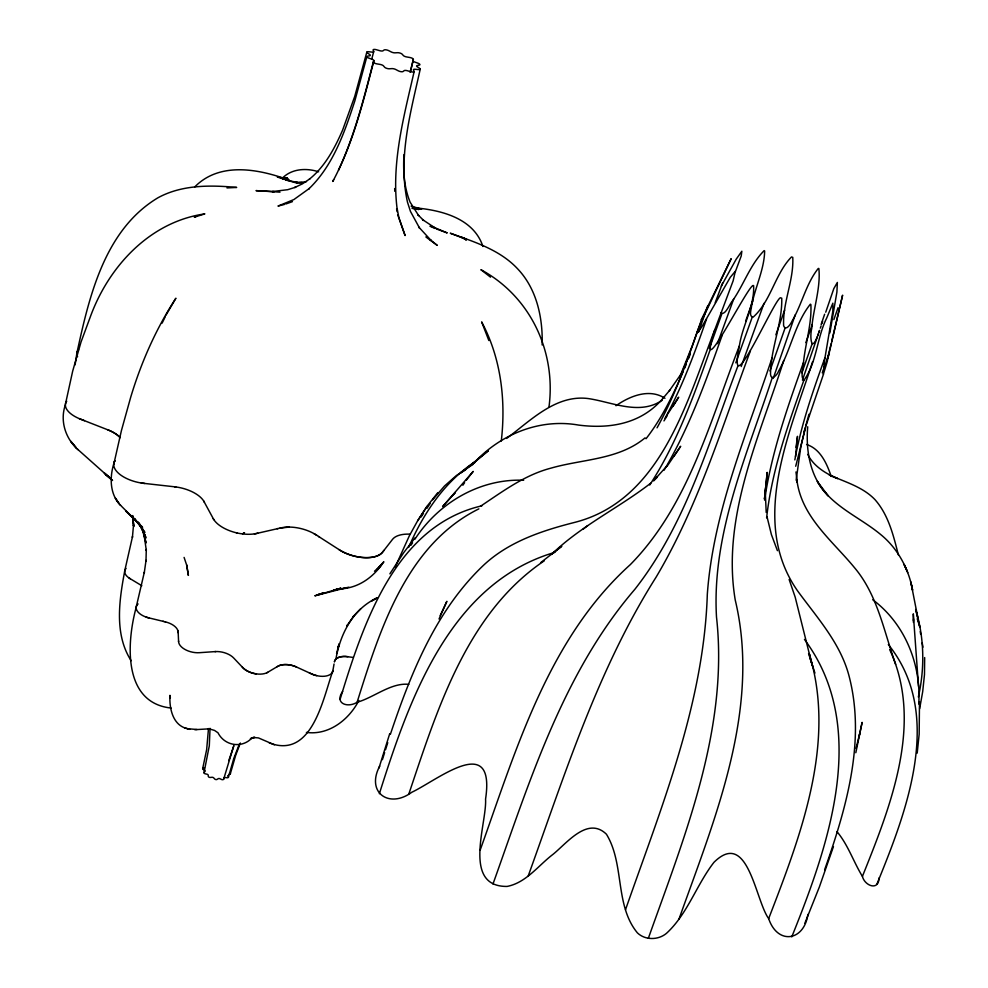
<?xml version="1.0" encoding="UTF-8"?>
<svg xmlns="http://www.w3.org/2000/svg" width="988" height="988" viewBox="0 0 988 988"><rect width="100%" height="100%" fill="white"/><g stroke="black" fill="none" stroke-linecap="round" stroke-linejoin="round"><path stroke-width="1.48" d="M924.669 657.563L924.484 674.569L922.681 691.724L919.643 708.717M208.493 728.551L206.653 749.596L202.676 768.602M913.406 622.415L913.492 618.883M807.715 426.779C805.578 451.207 810.407 477.883 828.203 495.902L817.311 481.403C831.513 506.313 859.498 516.922 880.666 534.508C897.734 548.389 908.676 568.705 912.603 590.194L910.652 581.549M548.982 406.982C556.343 351.555 530.297 296.326 480.884 269.675L490.505 277.146M542.153 344.96C542.931 318 536.867 289.175 517.798 269.008C499.965 249.754 474.203 241.85 450.281 233.217L465.867 239.17L461.161 237.058L465.904 239.726M408.81 684.351C391.149 682.449 374.057 697.442 357.088 702.283C347.677 708.211 334.117 703.53 342.651 691.439M403.956 154.634C403.042 170.652 403.981 187.189 410.131 202.194L418.677 215.643L418.035 214.902L423.617 220.435L422.494 219.583L435.733 228.364L431.966 226.524L447.231 232.933L436.535 228.981M379.701 766.12C365.758 792.351 388.976 809.086 411.774 792.277C438.4 779.557 495.606 732.157 485.565 799.131C487.022 823.597 461.754 886.866 507.091 886.434C526.234 882.716 538.275 865.5 553.045 854.311C566.927 843.085 587.736 816.002 606.434 834.23C624.675 863.932 614.635 905.391 637.433 932.907C645.25 940.366 658.181 940.206 666.381 933.425C687.574 914.011 696.491 884.766 713.966 862.314C748.052 828.611 755.289 900.192 768.664 918.618C777.568 945.145 804.084 941.255 807.9 914.406M764.539 498.965L767.182 472.486L764.539 498.965L764.984 493.21M501.286 441.031C505.992 400.498 501.089 358.224 481.638 321.903L488.838 340.502M764.564 500.089L765.996 483.91M795.525 456.617L797.489 436.326L796.044 447.366M796.13 480.23L800.811 446.872L805.344 427.298M917.197 753.115L919.161 734.232L919.495 701.752M766.614 517.873C771.826 470.486 787.881 425.136 803.8 380.466C816.718 363.016 816.953 337.266 826.684 318.099L832.859 303.193L832.859 310.985L824.288 361.806L823.35 374.279L826.981 362.448L842.616 295.165L831.686 341.403M765.194 496.062C772.381 450.12 787.905 406.019 803.503 362.374C805.442 343.108 811.877 323.78 810.876 304.502L810.358 304.193C795.118 323.15 790.882 349.851 778.544 371.179C777.667 374.291 771.406 381.405 770.529 374.6C770.492 348.776 782.397 323.817 781.755 298.191L780.434 297.759C773.913 299.611 726.637 409.6 739.395 345.874C742.235 325.855 754.77 305.798 753.597 285.581L752.967 285.52C746.409 288.014 694.885 392.15 714.843 329.597L733.133 280.839L735.331 271.243L730.255 277.344L701.9 326.707L698.183 332.005L697.071 332.277L701.517 321.112L731.182 258.683L701.344 319.643L703.123 317.63M803.503 362.374C803.553 367.906 800.082 376.07 803.8 380.466M720.882 312.813C725.143 316.234 729.848 303.452 732.701 300.574C743.816 284.532 750.423 264.315 764.156 250.631L764.65 250.915C764.341 269.601 754.956 287.52 751.584 305.971C751.485 309.096 748.385 316.419 753.091 317.185C770.961 301.328 774.938 273.948 791.487 256.954L792.759 257.362C793.981 280.246 782.508 302.686 783.632 325.756C785.695 331.832 791.018 323.669 792.141 320.964C801.997 304.181 806.122 283.544 818.286 268.44L818.867 268.514C820.818 288.224 813.297 308.577 811.728 328.522C809.827 335.438 810.889 353.482 817.237 336.76M75.1 364.881L76.879 353.111M65.381 404.821C59.712 420.937 65.517 438.586 77.99 449.676M829.871 332.931L836.91 292.065L837.355 282.445L833.823 288.595L825.733 312.196M332.894 670.531L332.833 670.889C323.348 697.269 312.887 756.759 272.095 743.902M334.043 664.022L332.833 670.889A15.265 8.361 14.9 0 1 311.529 673.89L296.474 666.999A15.413 8.509 14.4 0 0 277.764 666.32L267.637 672.346A15.61 8.608 13.8 0 1 266.809 672.791M113.867 463.434C109.545 477.402 109.693 494.272 120.524 505.325M124.723 570.978C119.239 600.173 114.065 634.197 131.157 660.713M794.834 459.902C801.145 424.964 812.828 391.26 824.881 357.965M136.159 607.447C126.748 642.052 122.413 702.876 171.122 708.05M918.346 697.009C924.879 668.147 924.323 637.828 915.654 609.473L919.729 626.898M855.818 752.745L862.116 722.364L858.905 737.567M879.024 877.974C878.777 891.312 864.648 885.791 862.413 876.405C853.459 861.783 848 844.691 836.947 831.6M203.997 772.702L209.295 745.854L210.049 728.329M65.455 404.08L72.667 371.167L81.004 342.095L90.353 316.753C108.717 266.365 149.917 221.732 204.862 213.89L194.945 216.977M77.052 352.296C89.303 295.98 104.74 229.71 157.932 197.785C181.977 184.645 210.209 185.028 236.675 187.424L226.981 187.93M113.768 464.348L121.425 430.583L130.675 397.324C141.161 362.386 155.993 328.819 175.901 298.215L165.972 315.16M420.233 69.086C410.712 112.336 397.633 157.796 407.501 202.231L410.477 211.444L419.48 227.969L418.875 227.191L431.176 240.541L430.027 239.59L437.252 245.37L425.853 236.935M795.711 466.25L806.233 424.951L823.498 374.156M124.772 570.681L132.516 536.583L132.417 537.386L133.516 525.085L133.541 525.814L132.725 515.551M414.145 71.544C404.03 115.917 391.557 161.563 396.954 207.492L398.831 217.409L405.092 235.564L397.645 214.618M803.936 432.756L804.615 429.817M136.183 607.151L144.372 572.101L144.236 573.065L146.039 560.32L145.977 561.27L146.286 549.476L146.31 550.452L143.668 531.791L146.051 543.017L141.272 525.727L145.52 537.089L139.209 523.455M204.961 771.505L204.17 772.295A1.531 0.902 13.1 0 0 205.282 773.814L206.937 774.197A1.531 0.914 13.1 0 1 208.233 775.271L208.295 776.321A1.531 0.914 13.2 0 0 210.358 777.445L211.914 777.297A1.531 0.914 13.2 0 1 213.741 777.927L214.643 778.939A1.531 0.914 13.3 0 0 217.101 779.384L218.138 778.729A1.531 0.914 13.4 0 1 220.015 778.754L221.497 779.458A1.531 0.914 13.4 0 0 223.683 779.1L223.918 778.112A1.531 0.902 13.5 0 1 225.338 777.531L227.005 777.741A1.519 0.902 13.5 0 0 228.327 776.667L227.697 775.629M410.106 72.26L413.342 59.49A3.038 0.976 15.1 0 0 409.872 57.502L406.648 56.946A3.026 0.976 15.1 0 1 403.363 55.538L402.178 54.204A3.026 0.976 15 0 0 397.522 52.697L395.027 52.833A3.026 0.976 15 0 1 391.273 51.956L388.716 50.647A3.038 0.976 14.9 0 0 384.097 49.993L382.998 50.796A3.038 0.976 14.9 0 1 379.738 50.684L376.49 49.746A3.038 0.988 14.8 0 0 373.106 50.129L373.699 51.376A3.05 0.988 14.8 0 1 371.821 52.08L368.722 51.747A3.063 0.988 14.8 0 0 367.487 53.08L369.623 54.464A3.063 1 14.8 0 1 369.648 55.785L367.536 56.168A3.075 1 14.8 0 0 368.82 58.107L371.957 59.231A3.075 1.013 14.8 0 1 373.896 60.836C363.127 101.875 353.012 143.816 332.758 181.459L333.672 179.655M410.6 71.235L413.342 59.49M831.13 343.787L827.401 358.792M860.103 731.873L856.065 748.373M335.858 659.354C340.218 634 352.975 608.694 377.502 597.715L371.488 600.963L377.577 597.728M339.057 644.09L336.575 653.599M373.896 60.836L373.353 61.849C363.819 98.504 354.556 135.554 338.551 170.035L339.378 168.429M371.747 59.058L373.699 51.722M366.795 52.24L354.754 96.342L342.663 129.971C334.722 148.188 325.064 166.527 309.33 179.223L309.849 178.853L302.439 183.83L294.696 187.522L295.708 187.189L287.693 189.696L272.243 191.573L274.281 191.623L255.991 190.635L280.012 192.154M366.857 56.699L354.828 100.937C344.577 132.318 333.252 165.428 308.861 188.869L309.343 188.461L293.905 199.551L277.986 206.072L284.458 204.454M223.683 779.1L233.934 745.236M805.751 425.853L808.999 414.244M228.438 777.124L233.761 758.537L239.244 744.347M230.315 773.826L235.737 755.128L240.368 743.038M378.972 767.997L389.729 733.639M340.168 699.134C363.115 624.095 394.99 525.851 481.934 505.807M357.088 702.283C379.651 630.43 406.142 544.796 478.871 508.857M382.405 759.661L384.628 752.584M385.53 749.744L387.753 742.655M390.433 734.158C410.625 673.878 435.35 611.819 481.934 566.791C507.276 542.116 541.375 530.815 574.868 522.343C660.947 500.224 686.796 401.968 714.843 329.597M379.367 793.722C409.069 699.8 449.565 583.118 554.898 552.329M408.884 793.846C437.301 709.47 466.707 613.128 544.376 560.739M228.771 760.587L233.662 746.397M773.209 378.441L795.254 314.789M802.441 380.145L819.583 330.375L818.99 332.104M801.898 372.735L812.161 343.762M480.193 850.026C516.242 749.497 548.291 638.532 630.332 564.605C688.698 505.263 710.026 421.259 739.395 345.874M820.336 328.127L821.102 325.879M821.868 323.619L822.634 321.347M492.975 884.025C529.556 781.755 562.728 673.31 634.79 589.391C686.005 524.183 708.804 442.501 737.826 366.202M821.127 324.447L824.634 314.221M824.622 869.761C846.21 808.505 865.957 741.148 849.124 676.286C840.566 643.163 817.088 617.673 797.489 590.75C748.916 521.244 789.992 432.756 812.556 361.806M833.452 846.555L819.361 887.002L804.837 923.311M528.247 875.85C564.951 774.135 597.851 669.135 656.106 577.14C698.034 506.585 721.919 427.285 750.423 350.826M769.948 370.945L785.114 327.942M833.847 319.618L838.059 307.688M701.554 319.544L692.255 345.825L679.769 376.922M697.108 332.462C685.771 365.017 673.853 397.621 657.045 427.829M698.541 332.067L707.754 305.761M706.556 318.988C694.737 352.852 682.35 386.777 664.998 418.27M721.808 314.036L709.335 348.579M710.236 349.567C693.749 396.151 676.805 443.303 649.746 484.985M733.738 298.858L717.412 343.701M722.067 335.525C705.728 381.553 689.167 428.014 664.121 470.165M745.619 321.174L752.819 300.858M752.239 317.136L735.813 362.843M764.008 303.328L741.185 366.548M775.876 334.771L784.645 310.108M772.048 357.952C746.348 435.288 713.163 512.241 707.309 594.43C703.802 704.086 661.207 807.517 625.515 909.713M772.295 377.589C746.965 455.06 711.644 533.73 716.498 617.031C728.885 728.242 684.869 835.589 648.375 938.217M783.756 360.509C759.241 437.4 721.376 517.292 735.233 600.012C761.205 708.976 714.892 818.2 678.966 919.149M805.85 342.614L812.247 324.644M822.275 372.871L828.833 354.507M722.586 283.087L715.213 302.637M817.817 335.315L818.397 333.759M735.171 272.219L741.222 256.003L741.852 251.224L736.245 259.115L721.302 286.051M690.34 352.926L680.448 376.033M688.525 358.582L690.143 354.408M768.664 918.618C800.626 835.762 836.614 742.766 809.172 653.562L811.975 663.862M791.771 936.883C828.45 845.691 870.292 727.934 804.467 639.421M862.413 876.405C890.398 806.541 924.027 723.191 889.694 649.635M876.912 884.124C906.502 811.593 944.479 714.312 888.336 644.547M395.286 566.803L409.365 535.755L417.628 520.8L427.285 505.942L437.709 492.765M439.03 618.994L446.872 601.322L440.191 615.61M683.375 371.056C673.248 394.755 661.935 418.307 646.029 438.721M684.561 368.289L686.364 364.14M826.944 360.089L826.499 360.879M408.624 547.476C423.111 513.822 444.242 481.872 475.376 461.507L461.334 472.622L488.381 450.676L474.487 462.347C501.077 434.127 539.744 418.233 578.56 425.075C610.621 429.212 641.99 423.531 663.356 397.868L662.936 398.349L669.703 390.334L669.284 390.865L680.423 374.958M162.118 323.125L165.329 316.493M113.781 464.088A28.035 13.684 12.1 0 1 114.67 461.26L114.978 460.729M358.879 700.455C349.085 719.635 328.893 735.517 306.404 732.404M663.973 420.913L667.209 415.701M672.914 406.476L678.67 397.188L667.493 414.343M389.877 573.843L403.709 552.638L415.145 537.731M417.628 520.8L426.952 506.449M410.934 545.265L412.527 542.844M414.923 539.213C438.487 502.88 479.81 478.451 523.652 480.254M347.566 624.811L346.899 625.812L354.013 615.648M462.878 485.244L464.595 482.675M420.95 517.132L423.457 513.414M426.816 508.45L430.163 503.485M674.162 455.876L680.67 446.267L667.11 466.225M466.311 480.217L473.178 471.412L442.599 506.646L455.382 492.357L452.331 495.791M383.986 550.353L381.986 552.872A27.973 13.98 15.1 0 1 340.23 550.415L338.933 549.55M376.514 569.693L383.85 561.74C374.094 576.473 359.583 587.662 341.193 588.848L348.85 587.181M667.036 465.842L653.513 480.872L657.39 476.945L654.056 480.168M432.682 499.767L444.563 485.948L456.555 475.389L466.175 469.275M378.453 568.149L381.479 564.667L377.848 568.841L380.874 565.395M194.772 186.905C219.879 161.279 259.313 169.084 289.237 180.187L277.344 177.087L288.076 178.717L281.222 178.42M353.161 616.537L360.706 608.756M650.697 483.218C618.476 508.116 581.067 525.801 551.477 554.429L561.789 546.216L540.584 562.715M374.489 571.225L377.786 568.495M583.068 529.247L587.675 525.604M282.222 178.297C291.645 168.578 306.416 167.799 318.63 171.801M506.609 438.437C530.358 420.851 555.577 394.447 588.058 398.535C612.19 402.017 639.384 415.763 662.219 400.276M469.745 466.188L475.179 462.285M645.09 437.857C618.488 459.914 582.574 459.012 550.971 468.139C524.665 474.969 502.719 491.468 480.464 506.264M460.704 472.647L472.894 464.409M615.981 405.722C629.838 396.077 649.24 388.074 664.961 398.275M277.06 666.739L277.838 666.283M242.529 533.742A14.079 7.089 13.4 0 0 243.307 533.397L244.036 533.026M243.381 533.359L244.555 532.754M282.617 178.816L285.248 177.568L283.148 178.495M194.327 217.138L197.106 215.878L194.722 216.903M285.791 203.985L292.436 201.638M340.156 588.502L336.352 589.737L340.724 588.329M340.897 588.231L334.463 590.083L340.292 588.44M306.502 181.644L298.697 182.669L302.192 182.619L295.894 182.311L298.141 182.644L285.186 179.791L297.586 183.274M333.808 590.132L336.402 589.453M333.919 590.12L336.735 589.428M336.834 589.391L314.826 595.813L346.467 587.699M228.808 774.469L229.685 774.259A1.519 0.902 13.5 0 0 229.796 772.777L229.636 772.665M204.442 767.738L203.38 767.985A1.531 0.902 13 0 0 203.244 769.467L204.553 770.294A1.531 0.902 13 0 1 205.022 770.739M257.831 533.187L255.929 533.619A29.047 14.536 13.4 0 1 254.435 533.878M277.159 528.765L278.097 528.543M279.962 528.123L289.2 527.073M283.42 178.717L287.385 177.976L282.642 178.482M187.547 728.712L197.007 729.502M194.784 729.7L209.073 728.835L214.495 730.404L217.978 732.775C224.609 745.977 242.282 748.793 252.212 737.678L250.396 738.74L254.842 737.369L252.965 737.48L258.436 737.913L274.392 744.779M214.964 651.623L215.125 651.611A15.067 8.324 13.2 0 1 215.508 651.586L215.89 651.561M175.778 486.936L143.927 483.367A27.96 13.647 12.1 0 1 114.67 461.26M144.841 483.465L141.247 482.996M352.951 657.39L345.392 656.464A15.104 8.213 15.4 0 0 334.45 661.676M411.996 208.332L418.727 209.481L412.91 208.172M237.145 533.001L236.391 532.828M162.934 621.291L163.576 621.452M149.065 617.945L148.743 617.858A15.351 8.262 12.1 0 1 147.459 617.525A15.561 8.373 12.1 0 1 146.199 617.117M164.873 621.761L165.515 621.921M170.356 697.985L169.973 695.33C169.183 708.112 172.69 725.501 187.374 728.65M184.904 727.958L189.857 729.366M806.566 444.501C820.423 448.848 826.956 463.804 831.229 476.488M269.094 742.741L271.231 743.569M120.017 437.462A27.738 13.313 11.5 0 0 107.741 429.792L80.522 419.147A27.17 12.745 11.6 0 1 66.739 401.214M84.474 420.69L79.225 418.628M429.941 226.24L435.202 228.487M309.33 672.89L312.27 674.211A15.326 8.386 14.9 0 0 316.666 675.644M412.033 206.554L414.54 207.813L411.119 206.097L421.641 209.184L412.638 207.628C439.475 209.715 473.363 217.409 482.934 246.494M314.036 533.644L316.802 535.335M130.231 578.733L129.984 578.585A15.067 7.916 11.9 0 1 129.033 577.968M141.827 585.723L129.984 578.585A14.968 7.867 11.9 0 1 126.069 568.446M318.593 536.496L319.495 537.064M466.04 239.701L464.175 238.269L466.287 239.923M872.725 599.728C904.971 623.749 921.273 664.393 918.754 704.061M112.15 480.032L105.543 474.289L112.447 480.452M112.323 480.18L77.163 448.873M111.669 479.686L104.259 472.956L112.484 480.44M242.208 667.011L243.69 668.505A15.462 8.522 13.8 0 0 256.411 673.915M119.746 504.485L142.618 527.431L125.822 511.08L134.183 518.539L140.308 525.665L134.541 518.7M134.405 518.577L144.865 532.47L138.159 522.072L142.84 530.198L139.333 523.702M213.791 519.602L203.689 501.002M204.417 502.299L204.071 501.657A28.319 14.104 12.6 0 0 174.654 486.8M807.739 454.381C813.655 466.299 825.684 473.561 837.54 478.587L829.154 474.82C844.888 481.996 862.524 486.676 874.886 499.533C888.521 514.896 893.448 535.533 898.364 554.923M907.194 571.336L904.131 564.444L907.725 572.546M141.988 528.481L146.125 537.855M777.42 550.674L771.418 534.631L766.984 516.601M789.128 579.462L795.179 597.135L810.197 657.255M184.089 557.405L187.115 566.445L186.695 565.161L188.387 575.362L186.695 565.161M895.659 664.331C883.877 631.48 877.739 595.208 854.558 567.742C832.341 540.597 801.145 516.798 796.822 479.427L797.254 482.403L795.97 471.955M808.567 653.562L814.939 673.1M809.839 657.551L812.815 666.863M917.247 618.772L919.927 627.17M177.865 630.529L178.186 632.789M911.356 584.624L918.074 618.933M396.596 208.839L397.114 211.728M920.211 631.468L920.705 634.333M922.212 642.916L922.953 647.202M132.787 516.218L133.738 526.53L132.861 516.848M918.507 686.339L913.307 613.857L913.357 620.81M766.206 512.476L765.305 492.259M267.637 672.346A15.45 8.522 13.8 0 1 242.838 667.678L233.687 657.996A15.524 8.571 13.2 0 0 215.162 651.598L199.378 652.698A15.45 8.46 12.8 0 1 178.593 641.669L178.569 641.002M178.593 641.669L178.149 632.024A15.425 8.398 12.3 0 0 165.391 621.884L148.743 617.858A15.277 8.225 12.1 0 1 138.073 603.927M394.694 188.535L394.743 191.289M77.57 356.717A26.096 11.757 11.8 0 1 78.558 349.752M213.26 518.688A28.232 14.128 13.5 0 0 256.633 533.458L280.95 527.888A28.294 14.277 14.3 0 1 316.074 534.866L339.39 549.834A27.911 13.943 15.1 0 0 382.504 552.255L392.557 539.325A27.788 13.795 16 0 1 410.242 534.175M373.353 61.849A3.088 1.013 14.8 0 0 376.836 63.862L380.121 64.43A3.088 1.013 14.9 0 1 383.468 65.863L384.653 67.233A3.088 1.013 14.9 0 0 389.396 68.777L391.94 68.617A3.088 1.013 15 0 1 395.768 69.506L398.362 70.864A3.088 1.013 15 0 0 403.067 71.507L404.154 70.667A3.075 1.013 15.1 0 1 407.426 70.753L410.724 71.716A3.075 1.013 15.1 0 0 414.083 71.297L413.453 70A3.063 1 15.2 0 1 415.281 69.284L418.356 69.592A3.063 1 15.2 0 0 419.505 68.234L417.319 66.851A3.05 0.988 15.2 0 1 417.232 65.517L419.283 65.109A3.038 0.988 15.2 0 0 417.924 63.183L414.812 62.071A3.038 0.988 15.1 0 1 412.848 60.49M334.438 661.738A15.141 8.237 15.4 0 1 347.862 656.687M107.692 429.768A27.849 13.363 11.5 0 1 120.19 437.622M332.647 671.593A15.549 8.509 14.9 0 1 332.351 672.26M278.653 665.838A15.45 8.522 14.4 0 1 296.499 667.011M338.97 644.411L338.279 647.14L339.008 644.3M318.581 594.48L316.728 595.097L324.101 592.701L318.581 594.48M76.397 448.058L70.901 441.414L76.397 448.058M119.054 503.633L115.46 498.248L119.054 503.633"/></g></svg>
